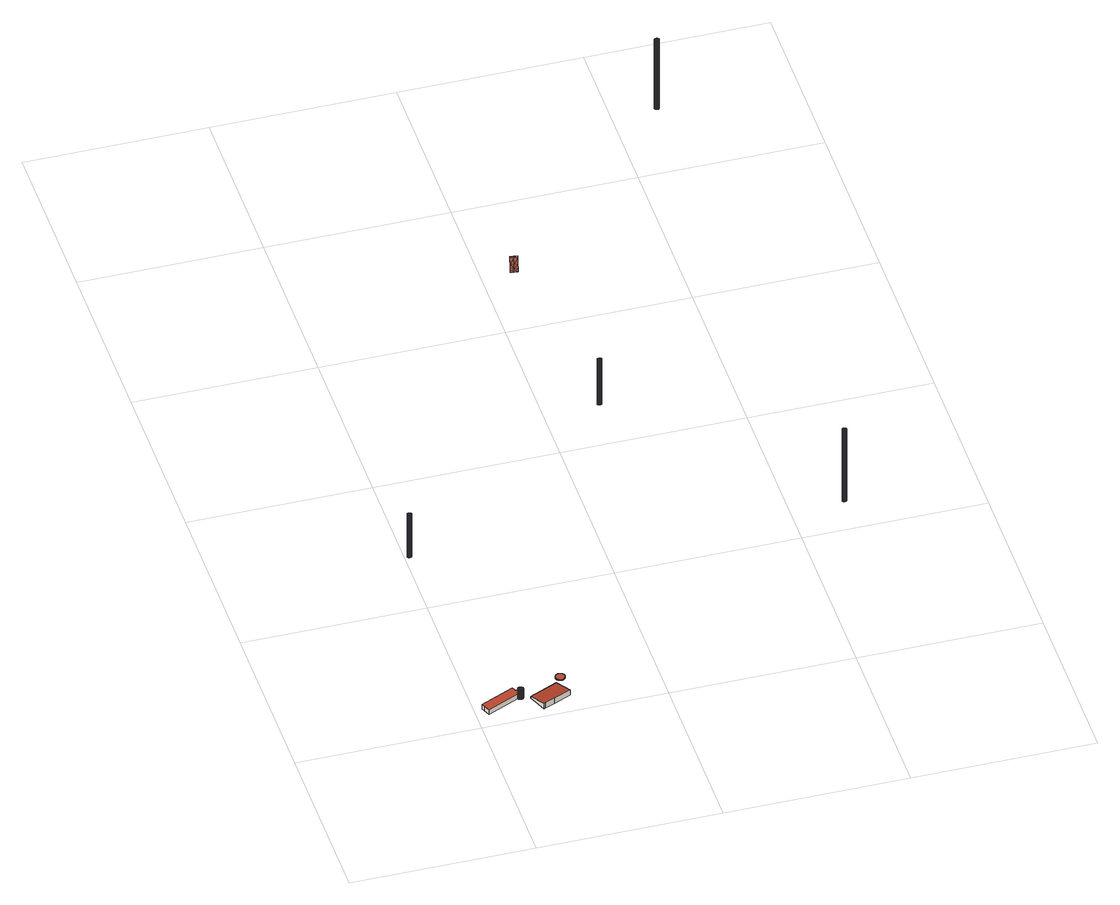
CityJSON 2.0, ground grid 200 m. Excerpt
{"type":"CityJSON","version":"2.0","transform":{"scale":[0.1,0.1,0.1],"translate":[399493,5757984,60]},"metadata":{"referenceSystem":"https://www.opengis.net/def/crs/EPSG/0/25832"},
"CityObjects":{
"building1":{"type":"Building","attributes":{"Gemeindeschluessel":"05515000","Geometrietyp2DReferenz":"3000","function":"31001_2700","roofType":"9999","measuredHeight":6},"geometry":[{"type":"Solid","lod":"2","boundaries":[[[[0,1,2,3,4,5,6,7,8,9,10,11,12,13,14,15,16,17,18,19,20,21,22,23,24,25,26]],[[24,27,28,25]],[[23,29,27,24]],[[22,30,29,23]],[[21,31,30,22]],[[20,32,31,21]],[[19,33,32,20]],[[18,34,33,19]],[[17,35,34,18]],[[16,36,35,17]],[[15,37,36,16]],[[14,38,37,15]],[[13,39,38,14]],[[12,40,39,13]],[[11,41,40,12]],[[10,42,41,11]],[[9,43,42,10]],[[8,44,43,9]],[[7,45,44,8]],[[6,46,45,7]],[[5,47,46,6]],[[4,48,47,5]],[[3,49,48,4]],[[2,50,49,3]],[[1,51,50,2]],[[0,52,51,1]],[[26,53,52,0]],[[25,28,53,26]],[[27,29,30,31,32,33,34,35,36,37,38,39,40,41,42,43,44,45,46,47,48,49,50,51,52,53,28]]]],"semantics":{"surfaces":[{"type":"RoofSurface"},{"type":"WallSurface"},{"type":"GroundSurface"}],"values":[[0,1,1,1,1,1,1,1,1,1,1,1,1,1,1,1,1,1,1,1,1,1,1,1,1,1,1,1,2]]}}]},
"building2":{"type":"Building","attributes":{"Gemeindeschluessel":"05515000","Geometrietyp2DReferenz":"3000","function":"51003_1201","roofType":"5000","measuredHeight":12.85},"geometry":[{"type":"Solid","lod":"2","boundaries":[[[[54,55,56,57]],[[58,59,55,54]],[[60,61,59,58]],[[62,63,61,60]],[[64,65,63,62]],[[66,67,65,64]],[[68,69,67,66]],[[70,71,69,68]],[[72,73,71,70]],[[74,75,73,72]],[[76,77,75,74]],[[78,79,77,76]],[[80,81,79,78]],[[82,83,81,80]],[[84,85,83,82]],[[86,87,85,84]],[[88,89,87,86]],[[90,91,89,88]],[[92,93,91,90]],[[94,95,93,92]],[[96,97,95,94]],[[98,99,97,96]],[[100,101,99,98]],[[102,103,101,100]],[[104,105,103,102]],[[106,107,105,104]],[[108,109,107,106]],[[110,111,109,108]],[[112,113,111,110]],[[114,115,113,112]],[[116,117,115,114]],[[118,119,117,116]],[[120,121,119,118]],[[122,123,121,120]],[[124,125,123,122]],[[126,127,125,124]],[[128,129,127,126]],[[130,131,129,128]],[[132,133,131,130]],[[134,135,133,132]],[[136,137,135,134]],[[138,139,137,136]],[[140,141,139,138]],[[142,143,141,140]],[[144,145,143,142]],[[146,147,145,144]],[[148,149,147,146]],[[150,151,149,148]],[[152,153,151,150]],[[154,155,153,152]],[[156,157,155,154]],[[158,159,157,156]],[[160,161,159,158]],[[162,163,161,160]],[[164,165,163,162]],[[166,167,165,164]],[[168,169,167,166]],[[170,171,169,168]],[[172,173,171,170]],[[174,175,173,172]],[[57,56,175,174]],[[176,116,114]],[[176,114,112]],[[176,112,110]],[[176,110,108]],[[176,108,106]],[[176,106,104]],[[176,104,102]],[[176,102,100]],[[176,100,98]],[[176,98,96]],[[176,96,94]],[[176,94,92]],[[177,176,92]],[[177,92,90]],[[177,90,88]],[[88,178,177]],[[148,146,179]],[[150,148,179]],[[150,179,180]],[[152,150,180]],[[154,152,180]],[[156,154,180]],[[158,156,180]],[[160,158,180]],[[162,160,180]],[[164,162,180]],[[166,164,180]],[[168,166,180]],[[170,168,180]],[[172,170,180]],[[174,172,180]],[[180,181,174]],[[180,177,178]],[[180,178,86]],[[180,86,84]],[[180,84,82]],[[180,82,80]],[[180,80,78]],[[180,78,76]],[[180,76,74]],[[180,74,72]],[[180,72,70]],[[180,70,68]],[[180,68,66]],[[181,180,66]],[[181,66,64]],[[57,181,64]],[[57,64,62]],[[54,57,62]],[[54,62,60]],[[60,58,54]],[[126,124,122]],[[126,122,120]],[[128,126,120]],[[128,120,118]],[[128,118,176]],[[130,128,176]],[[132,130,176]],[[134,132,176]],[[136,134,176]],[[138,136,176]],[[140,138,176]],[[142,140,176]],[[144,142,176]],[[179,144,176]],[[179,176,177]],[[177,180,179]],[[86,178,88]],[[116,176,118]],[[144,179,146]],[[174,181,57]],[[55,59,61,63,65,67,69,71,73,75,77,79,81,83,85,87,89,91,93,95,97,99,101,103,105,107,109,111,113,115,117,119,121,123,125,127,129,131,133,135,137,139,141,143,145,147,149,151,153,155,157,159,161,163,165,167,169,171,173,175,56]]]],"semantics":{"surfaces":[{"type":"WallSurface"},{"type":"RoofSurface"},{"type":"GroundSurface"}],"values":[[0,0,0,0,0,0,0,0,0,0,0,0,0,0,0,0,0,0,0,0,0,0,0,0,0,0,0,0,0,0,0,0,0,0,0,0,0,0,0,0,0,0,0,0,0,0,0,0,0,0,0,0,0,0,0,0,0,0,0,0,0,1,1,1,1,1,1,1,1,1,1,1,1,1,1,1,1,1,1,1,1,1,1,1,1,1,1,1,1,1,1,1,1,1,1,1,1,1,1,1,1,1,1,1,1,1,1,1,1,1,1,1,1,1,1,1,1,1,1,1,1,1,1,1,1,1,1,1,0,0,0,0,2]]}}]},
"building3":{"type":"Building","attributes":{"Gemeindeschluessel":"05515000","Geometrietyp2DReferenz":"3000","function":"31001_2700","roofType":"2100","measuredHeight":7.2},"geometry":[{"type":"Solid","lod":"2","boundaries":[[[[182,183,184,185]],[[186,187,183,182]],[[188,189,187,186]],[[190,191,189,188]],[[192,193,191,190]],[[185,184,193,192]],[[190,188,186,182,185,192]],[[183,187,189,191,193,184]]]],"semantics":{"surfaces":[{"type":"WallSurface"},{"type":"RoofSurface"},{"type":"GroundSurface"}],"values":[[0,0,0,0,0,0,1,2]]}}]},
"building4":{"type":"Building","attributes":{"Geometrietyp2DReferenz":"1000","Gemeindeschluessel":"05515000","function":"51002_1251","roofType":"9999","measuredHeight":56.06},"geometry":[{"type":"Solid","lod":"2","boundaries":[[[[194,195,196]],[[197,198,199]],[[198,194,199]],[[200,201,197]],[[201,198,197]],[[202,203,200]],[[203,201,200]],[[204,205,202]],[[205,203,202]],[[206,207,204]],[[207,205,204]],[[208,209,206]],[[209,207,206]],[[210,211,208]],[[211,209,208]],[[212,213,210]],[[213,211,210]],[[214,215,212]],[[215,213,212]],[[216,217,214]],[[217,215,214]],[[218,219,216]],[[219,217,216]],[[220,221,218]],[[221,219,218]],[[222,223,220]],[[223,221,220]],[[224,225,222]],[[225,223,222]],[[226,227,224]],[[227,225,224]],[[228,229,226]],[[229,227,226]],[[230,231,228]],[[231,229,228]],[[232,233,230]],[[233,231,230]],[[196,195,232]],[[195,233,232]],[[199,194,196]],[[217,219,215]],[[219,221,215]],[[221,223,215]],[[223,225,215]],[[225,227,215]],[[227,229,215]],[[229,231,215]],[[231,233,215]],[[233,195,215]],[[195,194,215]],[[194,198,215]],[[198,201,215]],[[201,203,215]],[[203,205,215]],[[205,207,215]],[[207,209,215]],[[209,211,215]],[[211,213,215]],[[218,216,220]],[[216,214,220]],[[214,212,220]],[[212,210,220]],[[210,208,220]],[[208,206,220]],[[206,204,220]],[[204,202,220]],[[202,200,220]],[[200,197,220]],[[197,199,220]],[[199,196,220]],[[196,232,220]],[[232,230,220]],[[230,228,220]],[[228,226,220]],[[226,224,220]],[[224,222,220]]]],"semantics":{"surfaces":[{"type":"WallSurface"},{"type":"GroundSurface"},{"type":"RoofSurface"}],"values":[[0,0,0,0,0,0,0,0,0,0,0,0,0,0,0,0,0,0,0,0,0,0,0,0,0,0,0,0,0,0,0,0,0,0,0,0,0,0,0,0,1,1,1,1,1,1,1,1,1,1,1,1,1,1,1,1,1,1,2,2,2,2,2,2,2,2,2,2,2,2,2,2,2,2,2,2]]}}]},
"building5":{"type":"Building","attributes":{"Gemeindeschluessel":"05515000","Geometrietyp2DReferenz":"3000","function":"51003_1201","roofType":"1000","measuredHeight":1.17},"geometry":[{"type":"Solid","lod":"2","boundaries":[[[[234,235,236,237]],[[238,239,235,234]],[[240,241,239,238]],[[242,243,241,240]],[[244,245,243,242]],[[246,247,245,244]],[[248,249,247,246]],[[250,251,249,248]],[[252,253,251,250]],[[254,255,253,252]],[[256,257,255,254]],[[258,259,257,256]],[[260,261,259,258]],[[262,263,261,260]],[[264,265,263,262]],[[266,267,265,264]],[[268,269,267,266]],[[270,271,269,268]],[[272,273,271,270]],[[274,275,273,272]],[[276,277,275,274]],[[278,279,277,276]],[[280,281,279,278]],[[282,283,281,280]],[[284,285,283,282]],[[286,287,285,284]],[[288,289,287,286]],[[290,291,289,288]],[[292,293,291,290]],[[294,295,293,292]],[[296,297,295,294]],[[298,299,297,296]],[[300,301,299,298]],[[302,303,301,300]],[[304,305,303,302]],[[306,307,305,304]],[[308,309,307,306]],[[310,311,309,308]],[[312,313,311,310]],[[314,315,313,312]],[[316,317,315,314]],[[318,319,317,316]],[[320,321,319,318]],[[322,323,321,320]],[[324,325,323,322]],[[326,327,325,324]],[[328,329,327,326]],[[330,331,329,328]],[[332,333,331,330]],[[334,335,333,332]],[[336,337,335,334]],[[338,339,337,336]],[[340,341,339,338]],[[342,343,341,340]],[[344,345,343,342]],[[346,347,345,344]],[[348,349,347,346]],[[350,351,349,348]],[[352,353,351,350]],[[354,355,353,352]],[[356,357,355,354]],[[358,359,357,356]],[[360,361,359,358]],[[362,363,361,360]],[[364,365,363,362]],[[366,367,365,364]],[[368,369,367,366]],[[370,371,369,368]],[[372,373,371,370]],[[374,375,373,372]],[[376,377,375,374]],[[237,236,377,376]],[[374,372,370,368,366,364,362,360,358,356,354,352,350,348,346,344,342,340,338,336,334,332,330,328,326,324,322,320,318,316,314,312,310,308,306,304,302,300,298,296,294,292,290,288,286,284,282,280,278,276,274,272,270,268,266,264,262,260,258,256,254,252,250,248,246,244,242,240,238,234,237,376]],[[235,239,241,243,245,247,249,251,253,255,257,259,261,263,265,267,269,271,273,275,277,279,281,283,285,287,289,291,293,295,297,299,301,303,305,307,309,311,313,315,317,319,321,323,325,327,329,331,333,335,337,339,341,343,345,347,349,351,353,355,357,359,361,363,365,367,369,371,373,375,377,236]]]],"semantics":{"surfaces":[{"type":"WallSurface"},{"type":"RoofSurface"},{"type":"GroundSurface"}],"values":[[0,0,0,0,0,0,0,0,0,0,0,0,0,0,0,0,0,0,0,0,0,0,0,0,0,0,0,0,0,0,0,0,0,0,0,0,0,0,0,0,0,0,0,0,0,0,0,0,0,0,0,0,0,0,0,0,0,0,0,0,0,0,0,0,0,0,0,0,0,0,0,0,1,2]]}}]},
"building6":{"type":"Building","attributes":{"Geometrietyp2DReferenz":"1000","Gemeindeschluessel":"05515000","function":"51002_1251","roofType":"9999","measuredHeight":59.12},"geometry":[{"type":"Solid","lod":"2","boundaries":[[[[378,379,380]],[[379,381,380]],[[382,383,378]],[[383,379,378]],[[384,385,382]],[[385,383,382]],[[386,387,384]],[[387,385,384]],[[388,389,386]],[[389,387,386]],[[390,391,388]],[[391,389,388]],[[392,393,390]],[[393,391,390]],[[394,395,392]],[[395,393,392]],[[396,397,394]],[[397,395,394]],[[398,399,396]],[[399,397,396]],[[400,401,398]],[[401,399,398]],[[402,403,400]],[[403,401,400]],[[404,405,402]],[[405,403,402]],[[406,407,404]],[[407,405,404]],[[408,409,406]],[[409,407,406]],[[410,411,408]],[[411,409,408]],[[412,413,410]],[[413,411,410]],[[414,415,412]],[[415,413,412]],[[416,417,414]],[[417,415,414]],[[380,381,416]],[[381,417,416]],[[381,379,417]],[[379,383,417]],[[383,385,417]],[[385,387,417]],[[387,389,417]],[[389,391,417]],[[391,393,417]],[[393,395,417]],[[395,397,417]],[[397,399,417]],[[399,401,417]],[[401,403,417]],[[403,405,417]],[[405,407,417]],[[407,409,417]],[[409,411,417]],[[411,413,417]],[[413,415,417]],[[378,380,382]],[[380,416,382]],[[416,414,382]],[[414,412,382]],[[412,410,382]],[[410,408,382]],[[408,406,382]],[[406,404,382]],[[404,402,382]],[[402,400,382]],[[400,398,382]],[[398,396,382]],[[396,394,382]],[[394,392,382]],[[392,390,382]],[[390,388,382]],[[388,386,382]],[[386,384,382]]]],"semantics":{"surfaces":[{"type":"WallSurface"},{"type":"GroundSurface"},{"type":"RoofSurface"}],"values":[[0,0,0,0,0,0,0,0,0,0,0,0,0,0,0,0,0,0,0,0,0,0,0,0,0,0,0,0,0,0,0,0,0,0,0,0,0,0,0,0,1,1,1,1,1,1,1,1,1,1,1,1,1,1,1,1,1,1,2,2,2,2,2,2,2,2,2,2,2,2,2,2,2,2,2,2]]}}]},
"building7":{"type":"Building","attributes":{"Geometrietyp2DReferenz":"2000","Gemeindeschluessel":"05515000","function":"53001_1800","roofType":"9999","measuredHeight":1},"geometry":[{"type":"Solid","lod":"2","boundaries":[[[[418,419,420]],[[419,421,420]],[[422,423,418]],[[423,419,418]],[[424,425,422]],[[425,423,422]],[[426,427,424]],[[427,425,424]],[[428,429,426]],[[429,427,426]],[[430,431,428]],[[431,429,428]],[[432,433,430]],[[433,431,430]],[[434,435,432]],[[435,433,432]],[[436,437,434]],[[437,435,434]],[[438,439,436]],[[439,437,436]],[[440,441,438]],[[441,439,438]],[[420,421,440]],[[421,441,440]],[[442,421,419]],[[442,419,423]],[[443,442,423]],[[443,423,425]],[[444,443,425]],[[425,427,444]],[[431,444,427]],[[431,427,429]],[[439,441,421]],[[439,421,442]],[[437,439,442]],[[437,442,443]],[[435,437,444]],[[444,437,443]],[[433,435,444]],[[433,444,431]],[[445,418,420]],[[445,422,418]],[[446,422,445]],[[446,424,422]],[[447,424,446]],[[424,447,426]],[[430,426,447]],[[430,428,426]],[[438,420,440]],[[438,445,420]],[[436,445,438]],[[436,446,445]],[[434,447,436]],[[447,446,436]],[[432,447,434]],[[432,430,447]]]],"semantics":{"surfaces":[{"type":"WallSurface"},{"type":"GroundSurface"},{"type":"RoofSurface"}],"values":[[0,0,0,0,0,0,0,0,0,0,0,0,0,0,0,0,0,0,0,0,0,0,0,0,1,1,1,1,1,1,1,1,1,1,1,1,1,1,1,1,2,2,2,2,2,2,2,2,2,2,2,2,2,2,2,2]]}}]},
"building8":{"type":"Building","attributes":{"Geometrietyp2DReferenz":"1000","Gemeindeschluessel":"05515000","function":"51002_1220","roofType":"9999","measuredHeight":94.63},"geometry":[{"type":"Solid","lod":"2","boundaries":[[[[448,449,450]],[[449,451,450]],[[452,453,448]],[[453,449,448]],[[454,455,452]],[[455,453,452]],[[456,457,454]],[[457,455,454]],[[458,459,456]],[[459,457,456]],[[460,461,458]],[[461,459,458]],[[462,463,460]],[[463,461,460]],[[464,465,462]],[[465,463,462]],[[466,467,464]],[[467,465,464]],[[468,469,466]],[[469,467,466]],[[470,471,468]],[[471,469,468]],[[472,473,470]],[[473,471,470]],[[474,475,472]],[[475,473,472]],[[476,477,474]],[[477,475,474]],[[478,479,476]],[[479,477,476]],[[480,481,478]],[[481,479,478]],[[482,483,480]],[[483,481,480]],[[484,485,482]],[[485,483,482]],[[486,487,484]],[[487,485,484]],[[450,451,486]],[[451,487,486]],[[451,449,487]],[[449,453,487]],[[453,455,487]],[[455,457,487]],[[457,459,487]],[[459,461,487]],[[461,463,487]],[[463,465,487]],[[465,467,487]],[[467,469,487]],[[469,471,487]],[[471,473,487]],[[473,475,487]],[[475,477,487]],[[477,479,487]],[[479,481,487]],[[481,483,487]],[[483,485,487]],[[448,450,452]],[[450,486,452]],[[486,484,452]],[[484,482,452]],[[482,480,452]],[[480,478,452]],[[478,476,452]],[[476,474,452]],[[474,472,452]],[[472,470,452]],[[464,462,452]],[[470,468,452]],[[468,466,452]],[[466,464,452]],[[462,460,452]],[[460,458,452]],[[458,456,452]],[[456,454,452]]]],"semantics":{"surfaces":[{"type":"WallSurface"},{"type":"GroundSurface"},{"type":"RoofSurface"}],"values":[[0,0,0,0,0,0,0,0,0,0,0,0,0,0,0,0,0,0,0,0,0,0,0,0,0,0,0,0,0,0,0,0,0,0,0,0,0,0,0,0,1,1,1,1,1,1,1,1,1,1,1,1,1,1,1,1,1,1,2,2,2,2,2,2,2,2,2,2,2,2,2,2,2,2,2,2]]}}]},
"building9":{"type":"Building","attributes":{"Geometrietyp2DReferenz":"1000","Gemeindeschluessel":"05515000","function":"51002_1220","roofType":"9999","measuredHeight":91.56},"geometry":[{"type":"Solid","lod":"2","boundaries":[[[[488,489,490]],[[491,492,493]],[[492,488,493]],[[494,495,491]],[[495,492,491]],[[496,497,494]],[[497,495,494]],[[498,499,496]],[[499,497,496]],[[500,501,498]],[[501,499,498]],[[502,503,500]],[[503,501,500]],[[504,505,502]],[[505,503,502]],[[506,507,508]],[[508,507,504]],[[507,505,504]],[[509,506,508]],[[510,511,509]],[[511,506,509]],[[512,513,510]],[[513,511,510]],[[514,515,512]],[[515,513,512]],[[516,517,514]],[[517,515,514]],[[518,519,516]],[[519,517,516]],[[520,521,518]],[[521,519,518]],[[522,523,520]],[[523,521,520]],[[524,525,522]],[[525,523,522]],[[526,527,524]],[[527,525,524]],[[490,489,526]],[[489,527,526]],[[493,488,490]],[[499,501,497]],[[501,503,497]],[[503,505,497]],[[505,507,497]],[[507,506,497]],[[506,511,497]],[[511,513,497]],[[513,515,497]],[[515,517,497]],[[517,519,497]],[[519,521,497]],[[521,523,497]],[[489,488,497]],[[523,525,497]],[[525,527,497]],[[527,489,497]],[[488,492,497]],[[492,495,497]],[[500,498,502]],[[498,496,502]],[[496,494,502]],[[494,491,502]],[[491,493,502]],[[493,490,502]],[[490,526,502]],[[526,524,502]],[[524,522,502]],[[522,520,502]],[[520,518,502]],[[518,516,502]],[[516,514,502]],[[514,512,502]],[[512,510,502]],[[510,509,502]],[[509,508,502]],[[508,504,502]]]],"semantics":{"surfaces":[{"type":"WallSurface"},{"type":"GroundSurface"},{"type":"RoofSurface"}],"values":[[0,0,0,0,0,0,0,0,0,0,0,0,0,0,0,0,0,0,0,0,0,0,0,0,0,0,0,0,0,0,0,0,0,0,0,0,0,0,0,0,1,1,1,1,1,1,1,1,1,1,1,1,1,1,1,1,1,1,2,2,2,2,2,2,2,2,2,2,2,2,2,2,2,2,2,2]]}}]}
},
"vertices":[
[453,236,160],[453,240,160],[454,243,160],[455,246,160],[456,249,160],[457,251,160],[458,254,160],[460,256,160],[461,257,160],[463,259,160],[465,261,160],[467,262,160],[469,264,160],[472,265,160],[475,266,160],[478,267,160],[482,267,160],[486,267,160],[489,267,160],[472,305,160],[447,294,160],[425,344,160],[53,178,160],[72,135,160],[101,72,160],[454,229,160],[454,232,160],[101,72,100],[454,229,100],[72,135,100],[53,178,100],[425,344,100],[447,294,100],[472,305,100],[489,267,100],[486,267,100],[482,267,100],[478,267,100],[475,266,100],[472,265,100],[469,264,100],[467,262,100],[465,261,100],[463,259,100],[461,257,100],[460,256,100],[458,254,100],[457,251,100],[456,249,100],[455,246,100],[454,243,100],[453,240,100],[453,236,100],[454,232,100],
[454,232,218],[454,232,99],[454,229,99],[454,229,218],[453,236,218],[453,236,99],[453,240,218],[453,240,99],[454,243,218],[454,243,99],[455,246,218],[455,246,99],[456,249,218],[456,249,99],[457,251,218],[457,251,99],[458,254,218],[458,254,99],[460,256,218],[460,256,99],[461,257,218],[461,257,99],[463,259,218],[463,259,99],[465,261,218],[465,261,99],[467,262,218],[467,262,99],[469,264,218],[469,264,99],[472,265,218],[472,265,99],[475,266,218],[475,266,99],[478,267,218],[478,267,99],[482,267,218],[482,267,99],[486,267,218],[486,267,99],[489,267,218],[489,267,99],[489,266,218],[489,266,99],[493,265,218],[493,265,99],[497,264,218],[497,264,99],[500,262,218],[500,262,99],[502,260,218],[502,260,99],[505,258,218],[505,258,99],[507,255,218],[507,255,99],[508,253,218],[508,253,99],[510,251,218],[510,251,99],[511,249,218],[511,249,99],[511,247,218],[511,247,99],[512,244,218],[512,244,99],[513,242,218],[513,242,99],[513,239,218],[513,239,99],[513,237,218],[513,237,99],[513,234,218],[513,234,99],[512,230,218],[512,230,99],[511,227,218],[511,227,99],[510,224,218],[510,224,99],[508,220,218],[508,220,99],[505,217,218],[505,217,99],[502,214,218],[502,214,99],[499,212,218],[499,212,99],[495,210,218],[495,210,99],[492,209,218],[492,209,99],[489,208,218],[489,208,99],[486,208,218],[486,208,99],[483,207,218],[483,207,99],[481,208,218],[481,208,99],[478,208,218],[478,208,99],[476,208,218],[476,208,99],[474,209,218],[474,209,99],[472,210,218],[472,210,99],[469,211,218],[469,211,99],[467,212,218],[467,212,99],[464,214,218],[464,214,99],[462,216,218],[462,216,99],[460,219,218],[460,219,99],[458,222,218],[458,222,99],[456,225,218],[456,225,99],[512,244,222],[486,237,228],[476,266,219],[490,208,222],[482,231,228],[455,228,219],
[582,206,121],[582,206,95],[670,5,95],[670,5,167],[896,342,121],[896,342,95],[984,140,167],[984,140,95],[794,57,167],[794,57,95],[689,13,167],[689,13,95],
[8,2729,83],[14,2725,83],[14,2725,644],[3,2736,644],[3,2736,83],[8,2729,644],[1,2743,644],[1,2743,83],[1,2751,644],[1,2751,83],[3,2758,644],[3,2758,83],[8,2765,644],[8,2765,83],[14,2769,644],[14,2769,83],[22,2772,644],[22,2772,83],[30,2772,644],[30,2772,83],[37,2769,644],[37,2769,83],[43,2765,644],[43,2765,83],[48,2758,644],[48,2758,83],[50,2751,644],[50,2751,83],[50,2743,644],[50,2743,83],[48,2736,644],[48,2736,83],[43,2729,644],[43,2729,83],[37,2725,644],[37,2725,83],[30,2722,644],[30,2722,83],[22,2722,644],[22,2722,83],
[1016,427,105],[1016,427,94],[1018,431,94],[1018,431,105],[1015,422,105],[1015,422,94],[1012,417,105],[1012,417,94],[1009,413,105],[1009,413,94],[1006,408,105],[1006,408,94],[1002,404,105],[1002,404,94],[998,400,105],[998,400,94],[993,397,105],[993,397,94],[988,395,105],[988,395,94],[982,393,105],[982,393,94],[977,391,105],[977,391,94],[971,391,105],[971,391,94],[966,390,105],[966,390,94],[961,391,105],[961,391,94],[956,392,105],[956,392,94],[951,393,105],[951,393,94],[947,395,105],[947,395,94],[943,397,105],[943,397,94],[939,399,105],[939,399,94],[936,401,105],[936,401,94],[933,404,105],[933,404,94],[930,406,105],[930,406,94],[928,409,105],[928,409,94],[925,411,105],[925,411,94],[924,414,105],[924,414,94],[922,416,105],[922,416,94],[921,419,105],[921,419,94],[920,422,105],[920,422,94],[918,425,105],[918,425,94],[917,428,105],[917,428,94],[916,432,105],[916,432,94],[916,435,105],[916,435,94],[915,440,105],[915,440,94],[915,444,105],[915,444,94],[916,448,105],[916,448,94],[916,453,105],[916,453,94],[918,458,105],[918,458,94],[919,462,105],[919,462,94],[922,467,105],[922,467,94],[925,472,105],[925,472,94],[928,476,105],[928,476,94],[932,480,105],[932,480,94],[936,484,105],[936,484,94],[941,487,105],[941,487,94],[946,490,105],[946,490,94],[952,492,105],[952,492,94],[957,493,105],[957,493,94],[962,494,105],[962,494,94],[968,494,105],[968,494,94],[973,494,105],[973,494,94],[978,493,105],[978,493,94],[983,492,105],[983,492,94],[987,490,105],[987,490,94],[991,488,105],[991,488,94],[995,486,105],[995,486,94],[998,483,105],[998,483,94],[1001,481,105],[1001,481,94],[1004,478,105],[1004,478,94],[1006,476,105],[1006,476,94],[1009,473,105],[1009,473,94],[1010,471,105],[1010,471,94],[1012,468,105],[1012,468,94],[1013,466,105],[1013,466,94],[1015,463,105],[1015,463,94],[1016,460,105],[1016,460,94],[1017,456,105],[1017,456,94],[1018,453,105],[1018,453,94],[1018,449,105],[1018,449,94],[1019,445,105],[1019,445,94],[1019,441,105],[1019,441,94],[1018,436,105],[1018,436,94],
[2612,4583,652],[2612,4583,60],[2607,4590,652],[2607,4590,60],[2614,4576,652],[2614,4576,60],[2614,4568,652],[2614,4568,60],[2612,4561,652],[2612,4561,60],[2607,4554,652],[2607,4554,60],[2601,4550,652],[2601,4550,60],[2594,4547,652],[2594,4547,60],[2586,4547,652],[2586,4547,60],[2578,4550,652],[2578,4550,60],[2572,4554,652],[2572,4554,60],[2568,4561,652],[2568,4561,60],[2565,4568,652],[2565,4568,60],[2565,4576,652],[2565,4576,60],[2568,4583,652],[2568,4583,60],[2572,4590,652],[2572,4590,60],[2578,4594,652],[2578,4594,60],[2586,4597,652],[2586,4597,60],[2594,4597,652],[2594,4597,60],[2601,4594,652],[2601,4594,60],
[2458,7128,10],[2458,7128,0],[2419,7139,10],[2419,7139,0],[2451,7101,10],[2451,7101,0],[2424,6999,11],[2424,6999,1],[2408,6939,10],[2408,6939,0],[2395,6892,10],[2395,6892,0],[2356,6902,10],[2356,6902,0],[2318,6913,10],[2318,6913,0],[2330,6960,10],[2330,6960,0],[2346,7019,11],[2346,7019,1],[2373,7121,10],[2373,7121,0],[2381,7149,10],[2381,7149,0],[2412,7111,0],[2385,7009,1],[2369,6949,0],[2412,7111,10],[2385,7009,11],[2369,6949,10],
[4590,2386,1015],[4590,2386,69],[4585,2393,1015],[4585,2393,69],[4592,2379,1015],[4592,2379,69],[4592,2371,1015],[4592,2371,69],[4590,2364,1015],[4590,2364,69],[4585,2357,1015],[4585,2357,69],[4579,2353,1015],[4579,2353,69],[4571,2350,1015],[4571,2350,69],[4564,2350,1015],[4564,2350,69],[4556,2353,1015],[4556,2353,69],[4550,2357,1015],[4550,2357,69],[4545,2364,1015],[4545,2364,69],[4543,2371,1015],[4543,2371,69],[4543,2379,1015],[4543,2379,69],[4545,2386,1015],[4545,2386,69],[4550,2393,1015],[4550,2393,69],[4556,2397,1015],[4556,2397,69],[4564,2400,1015],[4564,2400,69],[4571,2400,1015],[4571,2400,69],[4579,2397,1015],[4579,2397,69],
[4467,8976,52],[4460,8971,52],[4460,8971,967],[4474,8978,967],[4474,8978,52],[4467,8976,967],[4482,8978,967],[4482,8978,52],[4490,8976,967],[4490,8976,52],[4496,8971,967],[4496,8971,52],[4500,8965,967],[4500,8965,52],[4503,8957,967],[4503,8957,52],[4503,8949,967],[4503,8949,52],[4496,8936,52],[4500,8942,52],[4500,8942,967],[4496,8936,967],[4490,8931,967],[4490,8931,52],[4482,8929,967],[4482,8929,52],[4474,8929,967],[4474,8929,52],[4467,8931,967],[4467,8931,52],[4460,8936,967],[4460,8936,52],[4456,8942,967],[4456,8942,52],[4453,8949,967],[4453,8949,52],[4453,8957,967],[4453,8957,52],[4456,8965,967],[4456,8965,52]
]}
